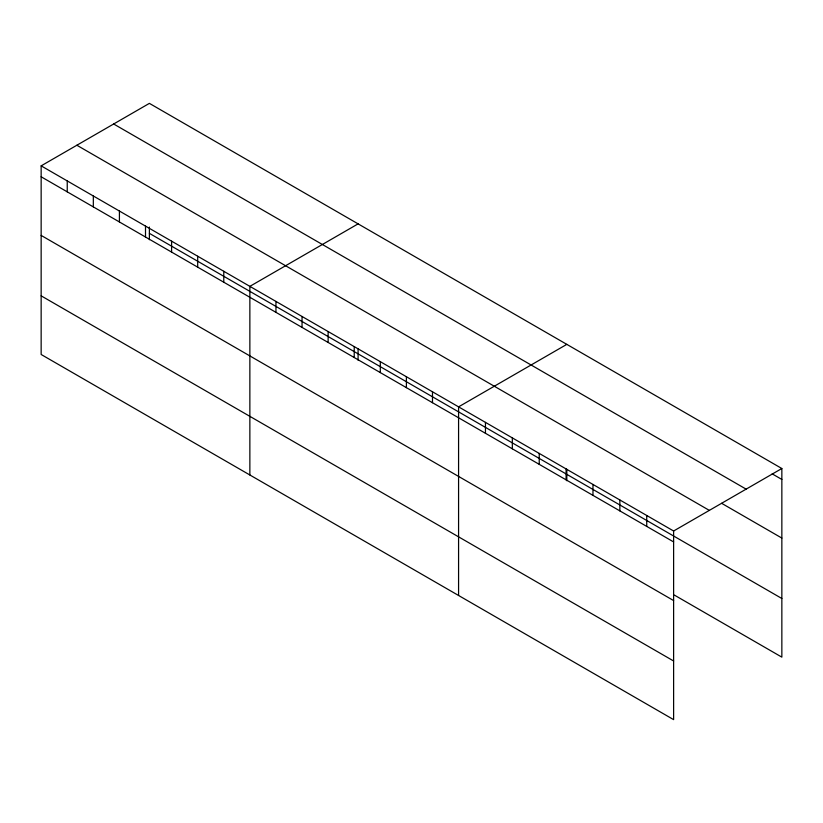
<?xml version="1.0" encoding="UTF-8"?>
<svg xmlns="http://www.w3.org/2000/svg" width="823" height="823" viewBox="0 0 823 823"><rect width="100%" height="100%" fill="white"/><g stroke="black" fill="none" stroke-linecap="round" stroke-linejoin="round"><path stroke-width="1.23" d="M41.15 165.855L673.615 531.01L673.615 719.631L41.15 354.487L41.15 165.855L149.385 103.369L781.85 468.513L781.85 657.145L674.335 595.07M358.098 223.866L249.863 286.363L249.863 474.984M566.81 344.364L458.576 406.86L458.576 595.482M673.615 531.01L781.85 468.513M772.169 473.853L781.85 479.439M113.667 123.995L746.132 489.14M721.637 503.316L781.85 538.077M76.868 145.239L709.333 510.383M149.385 233.351L781.85 598.496M41.15 176.78L673.615 541.925M41.15 235.419L673.615 600.574M41.15 295.838L673.615 660.992M646.734 515.486L646.734 526.411M619.853 499.973L619.853 510.888M592.971 484.449L592.971 495.374M566.81 469.316L566.81 480.725M566.09 468.935L566.09 479.85M539.219 453.411L539.219 464.337M512.338 437.898L512.338 448.813M485.457 422.374L485.457 433.299M432.486 391.799L432.486 402.714M406.397 376.728L406.397 387.654M380.308 361.667L380.308 372.593M358.098 348.818L358.098 360.227M354.219 346.606L354.219 357.532M328.13 331.546L328.13 342.471M302.041 316.485L302.041 327.4M275.952 301.424L275.952 312.339M223.774 271.292L223.774 282.217M197.685 256.231L197.685 267.156M171.596 241.17L171.596 252.095M149.385 227.055L149.385 239.719M145.506 226.109L145.506 237.034M119.417 211.048L119.417 221.963M93.328 195.987L93.328 206.902M67.239 180.926L67.239 191.841"/></g></svg>
